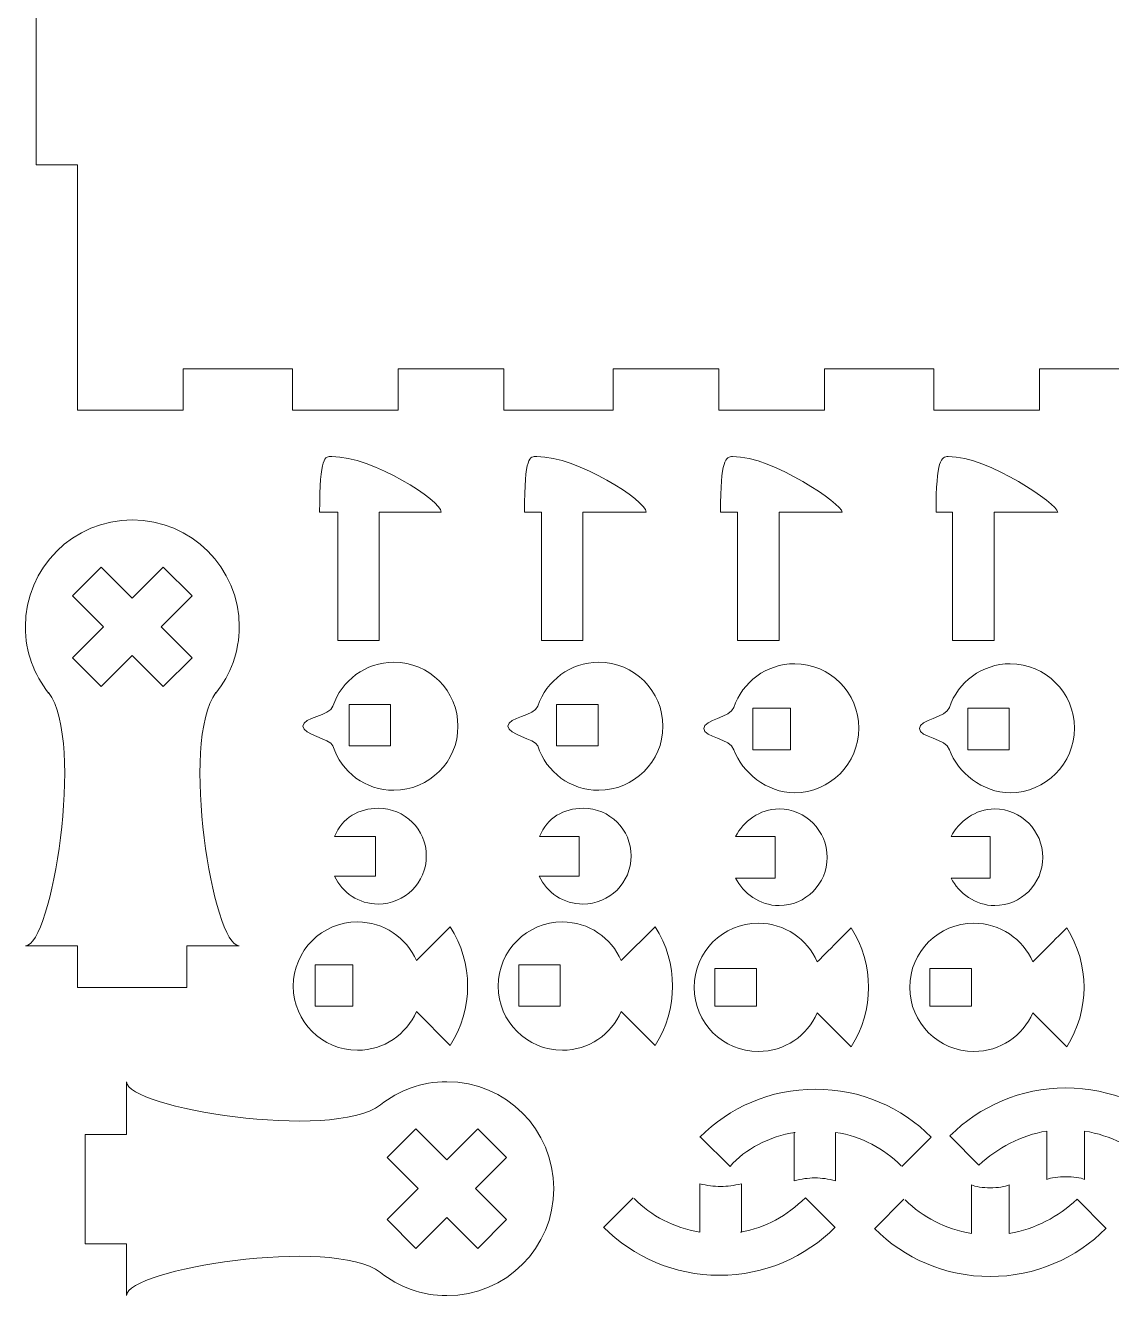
# Model space of a CAD drawing. Header units: millimetres. Extents: x -85 to 85, y -159 to 157.
# Drawn here: x -82.5 to 2.1, y -156.1 to -57.2 of the extents above; entities that cross this region are included whole.
import ezdxf

# ---------------------------------------------------------------- set-up
doc = ezdxf.new("R2010")
doc.units = ezdxf.units.MM
doc.header["$MEASUREMENT"] = 0
doc.layers.add('Layer 1', color=7, linetype='Continuous')

msp = doc.modelspace()

# ---------------------------------------------------------------- linework, layer by layer
at = {"layer": 'Layer 1', "color": 1, "lineweight": 9}
for points, knots in [([(81.753, -50.708), (81.753, -50.708), (81.753, -61.482), (81.753, -61.482), (81.753, -61.482), (81.753, -61.482), (81.86, -61.583), (81.86, -61.583), (81.86, -61.583), (81.86, -61.583), (73.522, -61.583), (73.522, -61.583), (73.522, -61.583), (73.522, -61.583), (73.522, -64.523), (73.522, -64.523), (73.522, -64.523), (73.522, -64.523), (81.753, -64.523), (81.753, -64.523), (81.753, -64.523), (81.753, -64.523), (81.753, -75.694), (81.753, -75.694), (81.753, -75.694), (81.753, -75.694), (39.777, -75.694), (39.777, -75.694), (39.777, -75.694), (39.777, -75.694), (36.482, -75.694), (36.482, -75.694), (36.482, -75.694), (36.482, -75.694), (36.482, -83.899), (36.482, -83.899), (36.482, -83.899), (36.482, -83.899), (36.482, -83.925), (36.482, -83.925), (36.482, -83.925), (36.482, -83.925), (29.72, -83.925), (29.72, -83.925), (29.72, -83.925), (29.72, -83.925), (29.72, -87.159), (29.72, -87.159), (29.72, -87.159), (29.72, -87.159), (21.489, -87.159), (21.489, -87.159), (21.489, -87.159), (21.489, -87.159), (21.489, -83.925), (21.489, -83.925), (21.489, -83.925), (21.489, -83.925), (13.258, -83.925), (13.258, -83.925), (13.258, -83.925), (13.258, -83.925), (13.258, -87.159), (13.258, -87.159), (13.258, -87.159), (13.258, -87.159), (4.862, -87.159), (4.862, -87.159), (4.862, -87.159), (4.862, -87.159), (4.733, -87.159), (4.733, -87.159), (4.733, -87.159), (4.733, -87.159), (4.733, -83.925), (4.733, -83.925), (4.733, -83.925), (4.733, -83.925), (-3.498, -83.925), (-3.498, -83.925), (-3.498, -83.925), (-3.498, -83.925), (-3.498, -87.159), (-3.498, -87.159), (-3.498, -87.159), (-3.498, -87.159), (-11.73, -87.159), (-11.73, -87.159), (-11.73, -87.159), (-11.73, -87.159), (-11.73, -83.925), (-11.73, -83.925), (-11.73, -83.925), (-11.73, -83.925), (-20.255, -83.925), (-20.255, -83.925), (-20.255, -83.925), (-20.255, -83.925), (-20.255, -87.159), (-20.255, -87.159), (-20.255, -87.159), (-20.255, -87.159), (-28.486, -87.159), (-28.486, -87.159), (-28.486, -87.159), (-28.486, -87.159), (-28.486, -83.925), (-28.486, -83.925), (-28.486, -83.925), (-28.486, -83.925), (-36.717, -83.925), (-36.717, -83.925), (-36.717, -83.925), (-36.717, -83.925), (-36.717, -87.159), (-36.717, -87.159), (-36.717, -87.159), (-36.717, -87.159), (-45.242, -87.159), (-45.242, -87.159), (-45.242, -87.159), (-45.242, -87.159), (-45.242, -83.925), (-45.242, -83.925), (-45.242, -83.925), (-45.242, -83.925), (-53.473, -83.925), (-53.473, -83.925), (-53.473, -83.925), (-53.473, -83.925), (-53.473, -87.159), (-53.473, -87.159), (-53.473, -87.159), (-53.473, -87.159), (-61.704, -87.159), (-61.704, -87.159), (-61.704, -87.159), (-61.704, -87.159), (-61.704, -87.159), (-61.704, -87.159), (-61.704, -87.159), (-61.704, -87.159), (-61.704, -83.925), (-61.704, -83.925), (-61.704, -83.925), (-61.704, -83.925), (-70.23, -83.925), (-70.23, -83.925), (-70.23, -83.925), (-70.23, -83.925), (-70.23, -87.159), (-70.23, -87.159), (-70.23, -87.159), (-70.23, -87.159), (-78.461, -87.159), (-78.461, -87.159), (-78.461, -87.159), (-78.461, -87.159), (-78.461, -87.061), (-78.461, -87.061), (-78.461, -87.061), (-78.461, -87.061), (-78.461, -87.076), (-78.461, -87.076), (-78.461, -87.076), (-78.461, -87.076), (-78.461, -68.051), (-78.461, -68.051), (-78.461, -68.051), (-78.461, -68.051), (-81.694, -68.051), (-81.694, -68.051), (-81.694, -68.051), (-81.694, -68.051), (-81.694, -51.294), (-81.694, -51.294), (-81.694, -51.294), (-81.694, -51.294), (-78.461, -51.294), (-78.461, -51.294), (-78.461, -51.294), (-78.461, -51.294), (-78.461, -51.37), (-78.461, -51.37), (-78.461, -51.37), (-78.461, -51.37), (-78.461, -34.832), (-78.461, -34.832), (-78.461, -34.832), (-78.461, -34.832), (-81.694, -34.832), (-81.694, -34.832), (-81.694, -34.832), (-81.694, -34.832), (-81.694, -18.076), (-81.694, -18.076), (-81.694, -18.076), (-81.694, -18.076), (-78.461, -18.076), (-78.461, -18.076), (-78.461, -18.076), (-78.461, -18.076), (-78.461, -18.061), (-78.461, -18.061), (-78.461, -18.061), (-78.461, -18.061), (-78.461, -1.319), (-78.461, -1.319), (-78.461, -1.319), (-78.461, -1.319), (-81.694, -1.319), (-81.694, -1.319), (-81.694, -1.319), (-81.694, -1.319), (-81.694, 15.143), (-81.694, 15.143), (-81.694, 15.143), (-81.694, 15.143), (-78.461, 15.143), (-78.461, 15.143), (-78.461, 15.143), (-78.461, 15.143), (-78.461, 31.311), (-78.461, 31.311), (-78.461, 31.311), (-78.461, 31.311), (-70.23, 31.311), (-70.23, 31.311), (-70.23, 31.311), (-70.23, 31.311), (-70.23, 34.251), (-70.23, 34.251), (-70.23, 34.251), (-70.23, 34.251), (-61.704, 34.251), (-61.704, 34.251), (-61.704, 34.251), (-61.704, 34.251), (-61.704, 31.311), (-61.704, 31.311), (-61.704, 31.311), (-61.704, 31.311), (-61.704, 31.311), (-61.704, 31.311), (-61.704, 31.311), (-61.704, 31.311), (-53.473, 31.311), (-53.473, 31.311), (-53.473, 31.311), (-53.473, 31.311), (-53.473, 34.251), (-53.473, 34.251), (-53.473, 34.251), (-53.473, 34.251), (-45.242, 34.251), (-45.242, 34.251), (-45.242, 34.251), (-45.242, 34.251), (-45.242, 31.311), (-45.242, 31.311), (-45.242, 31.311), (-45.242, 31.311), (-36.717, 31.311), (-36.717, 31.311), (-36.717, 31.311), (-36.717, 31.311), (-36.717, 34.251), (-36.717, 34.251), (-36.717, 34.251), (-36.717, 34.251), (-28.486, 34.251), (-28.486, 34.251), (-28.486, 34.251), (-28.486, 34.251), (-28.486, 31.311), (-28.486, 31.311), (-28.486, 31.311), (-28.486, 31.311), (-20.255, 31.311), (-20.255, 31.311), (-20.255, 31.311), (-20.255, 31.311), (-20.255, 34.251), (-20.255, 34.251), (-20.255, 34.251), (-20.255, 34.251), (-11.73, 34.251), (-11.73, 34.251), (-11.73, 34.251), (-11.73, 34.251), (-11.73, 31.311), (-11.73, 31.311), (-11.73, 31.311), (-11.73, 31.311), (-3.498, 31.311), (-3.498, 31.311), (-3.498, 31.311), (-3.498, 31.311), (-3.498, 34.251), (-3.498, 34.251), (-3.498, 34.251), (-3.498, 34.251), (4.733, 34.251), (4.733, 34.251), (4.733, 34.251), (4.733, 34.251), (4.733, 31.311), (4.733, 31.311), (4.733, 31.311), (4.733, 31.311), (4.862, 31.311), (4.862, 31.311), (4.862, 31.311), (4.862, 31.311), (13.258, 31.311), (13.258, 31.311), (13.258, 31.311), (13.258, 31.311), (13.258, 34.251), (13.258, 34.251), (13.258, 34.251), (13.258, 34.251), (21.489, 34.251), (21.489, 34.251), (21.489, 34.251), (21.489, 34.251), (21.489, 31.311), (21.489, 31.311), (21.489, 31.311), (21.489, 31.311), (29.72, 31.311), (29.72, 31.311), (29.72, 31.311), (29.72, 31.311), (29.72, 34.251), (29.72, 34.251), (29.72, 34.251), (29.72, 34.251), (39.715, 34.251), (39.715, 34.251), (39.715, 34.251), (39.715, 34.251), (39.715, 32.781), (39.715, 32.781), (39.715, 32.781), (39.715, 32.781), (81.753, 32.781), (81.753, 32.781), (81.753, 32.781), (81.753, 32.781), (81.753, 32.781), (81.753, 32.781), (81.753, 32.781), (81.753, 32.781), (81.753, 21.904), (81.753, 21.904), (81.753, 21.904), (81.753, 21.904), (81.753, 21.904), (81.753, 21.904), (81.753, 21.904), (81.753, 21.904), (73.522, 21.904), (73.522, 21.904), (73.522, 21.904), (73.522, 21.904), (73.522, 18.671), (73.522, 18.671), (73.522, 18.671), (73.522, 18.671), (81.753, 18.671), (81.753, 18.671), (81.753, 18.671), (81.753, 18.671), (81.753, 7.794), (81.753, 7.794), (81.753, 7.794), (81.753, 7.794), (81.753, 7.794), (81.753, 7.794), (81.753, 7.794), (81.753, 7.794), (39.777, 7.794), (39.777, 7.794), (39.777, 7.794), (39.777, 7.794), (36.482, 7.794), (36.482, 7.794), (36.482, 7.794), (36.482, 7.794), (36.482, -0.437), (36.482, -0.437), (36.482, -0.437), (36.482, -0.437), (39.715, -0.437), (39.715, -0.437), (39.715, -0.437), (39.715, -0.437), (39.715, -8.963), (39.715, -8.963), (39.715, -8.963), (39.715, -8.963), (36.482, -8.963), (36.482, -8.963), (36.482, -8.963), (36.482, -8.963), (36.482, -17.194), (36.482, -17.194), (36.482, -17.194), (36.482, -17.194), (39.715, -17.194), (39.715, -17.194), (39.715, -17.194), (39.715, -17.194), (39.715, -25.425), (39.715, -25.425), (39.715, -25.425), (39.715, -25.425), (39.715, -25.425), (39.715, -25.425), (39.715, -25.425), (39.715, -25.425), (36.482, -25.425), (36.482, -25.425), (36.482, -25.425), (36.482, -25.425), (36.482, -33.95), (36.482, -33.95), (36.482, -33.95), (36.482, -33.95), (39.715, -33.95), (39.715, -33.95), (39.715, -33.95), (39.715, -33.95), (39.715, -42.181), (39.715, -42.181), (39.715, -42.181), (39.715, -42.181), (36.482, -42.181), (36.482, -42.181), (36.482, -42.181), (36.482, -42.181), (36.482, -50.706), (36.482, -50.706), (36.482, -50.706), (36.482, -50.706), (39.777, -50.706), (39.777, -50.706), (39.777, -50.706), (39.777, -50.706), (81.753, -50.708), (81.753, -50.708)], [0, 0, 0, 0, 0.008772, 0.008772, 0.008772, 0.008772, 0.017544, 0.017544, 0.017544, 0.017544, 0.026316, 0.026316, 0.026316, 0.026316, 0.035088, 0.035088, 0.035088, 0.035088, 0.04386, 0.04386, 0.04386, 0.04386, 0.052632, 0.052632, 0.052632, 0.052632, 0.061404, 0.061404, 0.061404, 0.061404, 0.070175, 0.070175, 0.070175, 0.070175, 0.078947, 0.078947, 0.078947, 0.078947, 0.087719, 0.087719, 0.087719, 0.087719, 0.096491, 0.096491, 0.096491, 0.096491, 0.105263, 0.105263, 0.105263, 0.105263, 0.114035, 0.114035, 0.114035, 0.114035, 0.122807, 0.122807, 0.122807, 0.122807, 0.131579, 0.131579, 0.131579, 0.131579, 0.140351, 0.140351, 0.140351, 0.140351, 0.149123, 0.149123, 0.149123, 0.149123, 0.157895, 0.157895, 0.157895, 0.157895, 0.166667, 0.166667, 0.166667, 0.166667, 0.175439, 0.175439, 0.175439, 0.175439, 0.184211, 0.184211, 0.184211, 0.184211, 0.192982, 0.192982, 0.192982, 0.192982, 0.201754, 0.201754, 0.201754, 0.201754, 0.210526, 0.210526, 0.210526, 0.210526, 0.219298, 0.219298, 0.219298, 0.219298, 0.22807, 0.22807, 0.22807, 0.22807, 0.236842, 0.236842, 0.236842, 0.236842, 0.245614, 0.245614, 0.245614, 0.245614, 0.254386, 0.254386, 0.254386, 0.254386, 0.263158, 0.263158, 0.263158, 0.263158, 0.27193, 0.27193, 0.27193, 0.27193, 0.280702, 0.280702, 0.280702, 0.280702, 0.289474, 0.289474, 0.289474, 0.289474, 0.298246, 0.298246, 0.298246, 0.298246, 0.307018, 0.307018, 0.307018, 0.307018, 0.315789, 0.315789, 0.315789, 0.315789, 0.324561, 0.324561, 0.324561, 0.324561, 0.333333, 0.333333, 0.333333, 0.333333, 0.342105, 0.342105, 0.342105, 0.342105, 0.350877, 0.350877, 0.350877, 0.350877, 0.359649, 0.359649, 0.359649, 0.359649, 0.368421, 0.368421, 0.368421, 0.368421, 0.377193, 0.377193, 0.377193, 0.377193, 0.385965, 0.385965, 0.385965, 0.385965, 0.394737, 0.394737, 0.394737, 0.394737, 0.403509, 0.403509, 0.403509, 0.403509, 0.412281, 0.412281, 0.412281, 0.412281, 0.421053, 0.421053, 0.421053, 0.421053, 0.429825, 0.429825, 0.429825, 0.429825, 0.438596, 0.438596, 0.438596, 0.438597, 0.447368, 0.447368, 0.447368, 0.447368, 0.45614, 0.45614, 0.45614, 0.45614, 0.464912, 0.464912, 0.464912, 0.464912, 0.473684, 0.473684, 0.473684, 0.473684, 0.482456, 0.482456, 0.482456, 0.482456, 0.491228, 0.491228, 0.491228, 0.491228, 0.5, 0.5, 0.5, 0.5, 0.508772, 0.508772, 0.508772, 0.508772, 0.517544, 0.517544, 0.517544, 0.517544, 0.526316, 0.526316, 0.526316, 0.526316, 0.535088, 0.535088, 0.535088, 0.535088, 0.54386, 0.54386, 0.54386, 0.54386, 0.552632, 0.552632, 0.552632, 0.552632, 0.561404, 0.561404, 0.561404, 0.561404, 0.570175, 0.570175, 0.570175, 0.570175, 0.578947, 0.578947, 0.578947, 0.578947, 0.587719, 0.587719, 0.587719, 0.587719, 0.596491, 0.596491, 0.596491, 0.596491, 0.605263, 0.605263, 0.605263, 0.605263, 0.614035, 0.614035, 0.614035, 0.614035, 0.622807, 0.622807, 0.622807, 0.622807, 0.631579, 0.631579, 0.631579, 0.631579, 0.640351, 0.640351, 0.640351, 0.640351, 0.649123, 0.649123, 0.649123, 0.649123, 0.657895, 0.657895, 0.657895, 0.657895, 0.666667, 0.666667, 0.666667, 0.666667, 0.675439, 0.675439, 0.675439, 0.675439, 0.684211, 0.684211, 0.684211, 0.684211, 0.692982, 0.692982, 0.692982, 0.692982, 0.701754, 0.701754, 0.701754, 0.701754, 0.710526, 0.710526, 0.710526, 0.710526, 0.719298, 0.719298, 0.719298, 0.719298, 0.72807, 0.72807, 0.72807, 0.72807, 0.736842, 0.736842, 0.736842, 0.736842, 0.745614, 0.745614, 0.745614, 0.745614, 0.754386, 0.754386, 0.754386, 0.754386, 0.763158, 0.763158, 0.763158, 0.763158, 0.77193, 0.77193, 0.77193, 0.77193, 0.780702, 0.780702, 0.780702, 0.780702, 0.789474, 0.789474, 0.789474, 0.789474, 0.798246, 0.798246, 0.798246, 0.798246, 0.807018, 0.807018, 0.807018, 0.807018, 0.815789, 0.815789, 0.815789, 0.815789, 0.824561, 0.824561, 0.824561, 0.824561, 0.833333, 0.833333, 0.833333, 0.833333, 0.842105, 0.842105, 0.842105, 0.842105, 0.850877, 0.850877, 0.850877, 0.850877, 0.859649, 0.859649, 0.859649, 0.859649, 0.868421, 0.868421, 0.868421, 0.868421, 0.877193, 0.877193, 0.877193, 0.877193, 0.885965, 0.885965, 0.885965, 0.885965, 0.894737, 0.894737, 0.894737, 0.894737, 0.903509, 0.903509, 0.903509, 0.903509, 0.912281, 0.912281, 0.912281, 0.912281, 0.921053, 0.921053, 0.921053, 0.921053, 0.929825, 0.929825, 0.929825, 0.929825, 0.938596, 0.938596, 0.938596, 0.938597, 0.947368, 0.947368, 0.947368, 0.947368, 0.95614, 0.95614, 0.95614, 0.95614, 0.964912, 0.964912, 0.964912, 0.964912, 0.973684, 0.973684, 0.973684, 0.973684, 0.982456, 0.982456, 0.982456, 0.982456, 1, 1, 1, 1]), ([(-54.943, -95.096), (-54.943, -95.096), (-50.107, -95.096), (-50.107, -95.096), (-50.107, -95.096), (-50.107, -94.214), (-55.435, -90.766), (-58.644, -90.766), (-58.644, -90.766), (-59.168, -90.766), (-59.592, -90.686), (-59.592, -95.096), (-59.592, -95.096), (-59.592, -95.096), (-58.177, -95.096), (-58.177, -95.096), (-58.177, -95.096), (-58.177, -95.096), (-58.177, -105.091), (-58.177, -105.091), (-58.177, -105.091), (-58.177, -105.091), (-58.177, -105.091), (-58.177, -105.091), (-58.177, -105.091), (-58.177, -105.091), (-54.943, -105.091), (-54.943, -105.091), (-54.943, -105.091), (-54.943, -105.091), (-54.943, -105.091), (-54.943, -105.091), (-54.943, -105.091), (-54.943, -105.091), (-54.943, -95.096), (-54.943, -95.096)], [0, 0, 0, 0, 0.1, 0.1, 0.1, 0.1, 0.2, 0.2, 0.2, 0.2, 0.3, 0.3, 0.3, 0.3, 0.4, 0.4, 0.4, 0.4, 0.5, 0.5, 0.5, 0.5, 0.6, 0.6, 0.6, 0.6, 0.7, 0.7, 0.7, 0.7, 0.8, 0.8, 0.8, 0.8, 1, 1, 1, 1]), ([(-39.069, -95.096), (-39.069, -95.096), (-34.138, -95.096), (-34.138, -95.096), (-34.138, -95.096), (-34.138, -94.214), (-39.466, -90.766), (-42.675, -90.766), (-42.675, -90.766), (-43.199, -90.766), (-43.622, -90.686), (-43.622, -95.096), (-43.622, -95.096), (-43.622, -95.096), (-42.302, -95.096), (-42.302, -95.096), (-42.302, -95.096), (-42.302, -95.096), (-42.302, -105.091), (-42.302, -105.091), (-42.302, -105.091), (-42.302, -105.091), (-42.302, -105.091), (-42.302, -105.091), (-42.302, -105.091), (-42.302, -105.091), (-39.069, -105.091), (-39.069, -105.091), (-39.069, -105.091), (-39.069, -105.091), (-39.069, -105.091), (-39.069, -105.091), (-39.069, -105.091), (-39.069, -105.091), (-39.069, -95.096), (-39.069, -95.096)], [0, 0, 0, 0, 0.1, 0.1, 0.1, 0.1, 0.2, 0.2, 0.2, 0.2, 0.3, 0.3, 0.3, 0.3, 0.4, 0.4, 0.4, 0.4, 0.5, 0.5, 0.5, 0.5, 0.6, 0.6, 0.6, 0.6, 0.7, 0.7, 0.7, 0.7, 0.8, 0.8, 0.8, 0.8, 1, 1, 1, 1]), ([(-23.782, -95.096), (-23.782, -95.096), (-18.864, -95.096), (-18.864, -95.096), (-18.864, -95.096), (-18.864, -94.508), (-24.193, -90.766), (-27.402, -90.766), (-27.402, -90.766), (-27.925, -90.766), (-28.349, -90.98), (-28.349, -95.096), (-28.349, -95.096), (-28.349, -95.096), (-27.016, -95.096), (-27.016, -95.096), (-27.016, -95.096), (-27.016, -95.096), (-27.016, -105.091), (-27.016, -105.091), (-27.016, -105.091), (-27.016, -105.091), (-27.016, -105.091), (-27.016, -105.091), (-27.016, -105.091), (-27.016, -105.091), (-23.782, -105.091), (-23.782, -105.091), (-23.782, -105.091), (-23.782, -105.091), (-23.782, -105.091), (-23.782, -105.091), (-23.782, -105.091), (-23.782, -105.091), (-23.782, -95.096), (-23.782, -95.096)], [0, 0, 0, 0, 0.1, 0.1, 0.1, 0.1, 0.2, 0.2, 0.2, 0.2, 0.3, 0.3, 0.3, 0.3, 0.4, 0.4, 0.4, 0.4, 0.5, 0.5, 0.5, 0.5, 0.6, 0.6, 0.6, 0.6, 0.7, 0.7, 0.7, 0.7, 0.8, 0.8, 0.8, 0.8, 1, 1, 1, 1]), ([(-7.026, -95.096), (-7.026, -95.096), (-2.062, -95.096), (-2.062, -95.096), (-2.062, -95.096), (-2.062, -94.508), (-7.39, -90.766), (-10.599, -90.766), (-10.599, -90.766), (-11.123, -90.766), (-11.546, -90.98), (-11.546, -95.096), (-11.546, -95.096), (-11.546, -95.096), (-10.26, -95.096), (-10.26, -95.096), (-10.26, -95.096), (-10.26, -95.096), (-10.26, -105.091), (-10.26, -105.091), (-10.26, -105.091), (-10.26, -105.091), (-10.26, -105.091), (-10.26, -105.091), (-10.26, -105.091), (-10.26, -105.091), (-7.026, -105.091), (-7.026, -105.091), (-7.026, -105.091), (-7.026, -105.091), (-7.026, -105.091), (-7.026, -105.091), (-7.026, -105.091), (-7.026, -105.091), (-7.026, -95.096), (-7.026, -95.096)], [0, 0, 0, 0, 0.1, 0.1, 0.1, 0.1, 0.2, 0.2, 0.2, 0.2, 0.3, 0.3, 0.3, 0.3, 0.4, 0.4, 0.4, 0.4, 0.5, 0.5, 0.5, 0.5, 0.6, 0.6, 0.6, 0.6, 0.7, 0.7, 0.7, 0.7, 0.8, 0.8, 0.8, 0.8, 1, 1, 1, 1]), ([(-80.711, -109.161), (-77.86, -113.005), (-80.494, -128.902), (-82.523, -128.902), (-82.523, -128.902), (-82.523, -128.902), (-78.461, -128.902), (-78.461, -128.902), (-78.461, -128.902), (-78.461, -128.902), (-78.461, -132.136), (-78.461, -132.136), (-78.461, -132.136), (-78.461, -132.136), (-69.936, -132.136), (-69.936, -132.136), (-69.936, -132.136), (-69.936, -132.136), (-69.936, -128.902), (-69.936, -128.902), (-69.936, -128.902), (-69.936, -128.902), (-65.857, -128.902), (-65.857, -128.902), (-65.857, -128.902), (-67.886, -128.902), (-70.519, -113.005), (-67.669, -109.161), (-67.669, -109.161), (-67.669, -109.161), (-67.668, -109.197), (-67.668, -109.197), (-67.668, -109.197), (-66.534, -107.774), (-65.857, -105.989), (-65.857, -104.028), (-65.857, -104.028), (-65.857, -99.426), (-69.588, -95.704), (-74.19, -95.704), (-74.19, -95.704), (-78.792, -95.704), (-82.523, -99.439), (-82.523, -104.041), (-82.523, -104.041), (-82.523, -106.003), (-81.845, -107.772), (-80.711, -109.195)], [0, 0, 0, 0, 0.076923, 0.076923, 0.076923, 0.076923, 0.153846, 0.153846, 0.153846, 0.153846, 0.230769, 0.230769, 0.230769, 0.230769, 0.307692, 0.307692, 0.307692, 0.307692, 0.384615, 0.384615, 0.384615, 0.384615, 0.461538, 0.461538, 0.461538, 0.461538, 0.538462, 0.538462, 0.538462, 0.538462, 0.615385, 0.615385, 0.615385, 0.615385, 0.692308, 0.692308, 0.692308, 0.692308, 0.769231, 0.769231, 0.769231, 0.769231, 0.846154, 0.846154, 0.846154, 0.846154, 1, 1, 1, 1]), ([(-74.19, -106.285), (-74.19, -106.285), (-76.606, -108.7), (-76.606, -108.7), (-76.606, -108.7), (-76.606, -108.7), (-78.845, -106.462), (-78.845, -106.462), (-78.845, -106.462), (-78.845, -106.462), (-76.429, -104.046), (-76.429, -104.046), (-76.429, -104.046), (-76.429, -104.046), (-78.845, -101.63), (-78.845, -101.63), (-78.845, -101.63), (-78.845, -101.63), (-76.606, -99.391), (-76.606, -99.391), (-76.606, -99.391), (-76.606, -99.391), (-74.19, -101.807), (-74.19, -101.807), (-74.19, -101.807), (-74.19, -101.807), (-71.774, -99.391), (-71.774, -99.391), (-71.774, -99.391), (-71.774, -99.391), (-69.535, -101.63), (-69.535, -101.63), (-69.535, -101.63), (-69.535, -101.63), (-71.951, -104.046), (-71.951, -104.046), (-71.951, -104.046), (-71.951, -104.046), (-69.535, -106.462), (-69.535, -106.462), (-69.535, -106.462), (-69.535, -106.462), (-71.774, -108.7), (-71.774, -108.7), (-71.774, -108.7), (-71.774, -108.7), (-74.19, -106.285), (-74.19, -106.285)], [0, 0, 0, 0, 0.076923, 0.076923, 0.076923, 0.076923, 0.153846, 0.153846, 0.153846, 0.153846, 0.230769, 0.230769, 0.230769, 0.230769, 0.307692, 0.307692, 0.307692, 0.307692, 0.384615, 0.384615, 0.384615, 0.384615, 0.461538, 0.461538, 0.461538, 0.461538, 0.538462, 0.538462, 0.538462, 0.538462, 0.615385, 0.615385, 0.615385, 0.615385, 0.692308, 0.692308, 0.692308, 0.692308, 0.769231, 0.769231, 0.769231, 0.769231, 0.846154, 0.846154, 0.846154, 0.846154, 1, 1, 1, 1]), ([(-58.55, -110.22), (-58.807, -111.011), (-60.891, -111.078), (-60.891, -111.77), (-60.891, -111.77), (-60.891, -112.463), (-58.807, -112.734), (-58.55, -113.322), (-58.55, -113.322), (-58.55, -113.322), (-58.551, -113.322), (-58.551, -113.322), (-58.551, -113.322), (-57.889, -115.38), (-56.015, -116.77), (-53.807, -116.77), (-53.807, -116.77), (-51.046, -116.77), (-48.807, -114.548), (-48.807, -111.787), (-48.807, -111.787), (-48.807, -109.026), (-51.046, -106.795), (-53.807, -106.795), (-53.807, -106.795), (-56.015, -106.795), (-57.889, -108.23), (-58.551, -110.215)], [0, 0, 0, 0, 0.125, 0.125, 0.125, 0.125, 0.25, 0.25, 0.25, 0.25, 0.375, 0.375, 0.375, 0.375, 0.5, 0.5, 0.5, 0.5, 0.625, 0.625, 0.625, 0.625, 0.75, 0.75, 0.75, 0.75, 1, 1, 1, 1]), ([(-42.581, -110.22), (-42.838, -111.011), (-44.922, -111.078), (-44.922, -111.77), (-44.922, -111.77), (-44.922, -112.463), (-42.838, -112.734), (-42.581, -113.322), (-42.581, -113.322), (-42.581, -113.322), (-42.582, -113.322), (-42.582, -113.322), (-42.582, -113.322), (-41.919, -115.38), (-40.046, -116.77), (-37.838, -116.77), (-37.838, -116.77), (-35.077, -116.77), (-32.838, -114.548), (-32.838, -111.787), (-32.838, -111.787), (-32.838, -109.026), (-35.077, -106.795), (-37.838, -106.795), (-37.838, -106.795), (-40.046, -106.795), (-41.919, -108.23), (-42.582, -110.215)], [0, 0, 0, 0, 0.125, 0.125, 0.125, 0.125, 0.25, 0.25, 0.25, 0.25, 0.375, 0.375, 0.375, 0.375, 0.5, 0.5, 0.5, 0.5, 0.625, 0.625, 0.625, 0.625, 0.75, 0.75, 0.75, 0.75, 1, 1, 1, 1]), ([(-27.307, -110.317), (-27.565, -111.108), (-29.648, -111.274), (-29.648, -111.966), (-29.648, -111.966), (-29.648, -112.659), (-27.565, -112.734), (-27.307, -113.616), (-27.307, -113.616), (-27.307, -113.616), (-27.308, -113.616), (-27.308, -113.616), (-27.308, -113.616), (-26.646, -115.38), (-24.772, -116.966), (-22.565, -116.966), (-22.565, -116.966), (-19.803, -116.966), (-17.565, -114.694), (-17.565, -111.933), (-17.565, -111.933), (-17.565, -109.171), (-19.803, -106.917), (-22.565, -106.917), (-22.565, -106.917), (-24.772, -106.917), (-26.646, -108.339), (-27.308, -110.325)], [0, 0, 0, 0, 0.125, 0.125, 0.125, 0.125, 0.25, 0.25, 0.25, 0.25, 0.375, 0.375, 0.375, 0.375, 0.5, 0.5, 0.5, 0.5, 0.625, 0.625, 0.625, 0.625, 0.75, 0.75, 0.75, 0.75, 1, 1, 1, 1]), ([(-10.505, -110.317), (-10.762, -111.108), (-12.846, -111.274), (-12.846, -111.966), (-12.846, -111.966), (-12.846, -112.659), (-10.762, -112.734), (-10.505, -113.616), (-10.505, -113.616), (-10.505, -113.616), (-10.506, -113.616), (-10.506, -113.616), (-10.506, -113.616), (-9.843, -115.38), (-7.97, -116.966), (-5.762, -116.966), (-5.762, -116.966), (-3.001, -116.966), (-0.762, -114.694), (-0.762, -111.933), (-0.762, -111.933), (-0.762, -109.171), (-3.001, -106.917), (-5.762, -106.917), (-5.762, -106.917), (-7.97, -106.917), (-9.843, -108.339), (-10.506, -110.325)], [0, 0, 0, 0, 0.125, 0.125, 0.125, 0.125, 0.25, 0.25, 0.25, 0.25, 0.375, 0.375, 0.375, 0.375, 0.5, 0.5, 0.5, 0.5, 0.625, 0.625, 0.625, 0.625, 0.75, 0.75, 0.75, 0.75, 1, 1, 1, 1]), ([(-54.061, -113.322), (-54.061, -113.322), (-57.295, -113.322), (-57.295, -113.322), (-57.295, -113.322), (-57.295, -113.322), (-57.295, -113.322), (-57.295, -113.322), (-57.295, -113.322), (-57.295, -113.322), (-57.295, -110.088), (-57.295, -110.088), (-57.295, -110.088), (-57.295, -110.088), (-57.295, -110.088), (-57.295, -110.088), (-57.295, -110.088), (-57.295, -110.088), (-54.061, -110.088), (-54.061, -110.088), (-54.061, -110.088), (-54.061, -110.088), (-54.061, -110.088), (-54.061, -110.088), (-54.061, -110.088), (-54.061, -110.088), (-54.061, -113.322), (-54.061, -113.322)], [0, 0, 0, 0, 0.125, 0.125, 0.125, 0.125, 0.25, 0.25, 0.25, 0.25, 0.375, 0.375, 0.375, 0.375, 0.5, 0.5, 0.5, 0.5, 0.625, 0.625, 0.625, 0.625, 0.75, 0.75, 0.75, 0.75, 1, 1, 1, 1]), ([(-37.893, -113.322), (-37.893, -113.322), (-41.127, -113.322), (-41.127, -113.322), (-41.127, -113.322), (-41.127, -113.322), (-41.127, -113.322), (-41.127, -113.322), (-41.127, -113.322), (-41.127, -113.322), (-41.127, -110.088), (-41.127, -110.088), (-41.127, -110.088), (-41.127, -110.088), (-41.127, -110.088), (-41.127, -110.088), (-41.127, -110.088), (-41.127, -110.088), (-38.033, -110.088), (-38.033, -110.088), (-38.033, -110.088), (-38.033, -110.088), (-37.893, -110.088), (-37.893, -110.088), (-37.893, -110.088), (-37.893, -110.088), (-37.893, -113.322), (-37.893, -113.322)], [0, 0, 0, 0, 0.125, 0.125, 0.125, 0.125, 0.25, 0.25, 0.25, 0.25, 0.375, 0.375, 0.375, 0.375, 0.5, 0.5, 0.5, 0.5, 0.625, 0.625, 0.625, 0.625, 0.75, 0.75, 0.75, 0.75, 1, 1, 1, 1]), ([(-22.9, -113.616), (-22.9, -113.616), (-25.84, -113.616), (-25.84, -113.616), (-25.84, -113.616), (-25.84, -113.616), (-25.84, -113.616), (-25.84, -113.616), (-25.84, -113.616), (-25.84, -113.616), (-25.84, -110.382), (-25.84, -110.382), (-25.84, -110.382), (-25.84, -110.382), (-25.84, -110.382), (-25.84, -110.382), (-25.84, -110.382), (-25.84, -110.382), (-22.9, -110.382), (-22.9, -110.382), (-22.9, -110.382), (-22.9, -110.382), (-22.9, -110.382), (-22.9, -110.382), (-22.9, -110.382), (-22.9, -110.382), (-22.9, -113.616), (-22.9, -113.616)], [0, 0, 0, 0, 0.125, 0.125, 0.125, 0.125, 0.25, 0.25, 0.25, 0.25, 0.375, 0.375, 0.375, 0.375, 0.5, 0.5, 0.5, 0.5, 0.625, 0.625, 0.625, 0.625, 0.75, 0.75, 0.75, 0.75, 1, 1, 1, 1]), ([(-5.85, -113.616), (-5.85, -113.616), (-9.084, -113.616), (-9.084, -113.616), (-9.084, -113.616), (-9.084, -113.616), (-9.084, -113.616), (-9.084, -113.616), (-9.084, -113.616), (-9.084, -113.616), (-9.084, -110.382), (-9.084, -110.382), (-9.084, -110.382), (-9.084, -110.382), (-9.084, -110.382), (-9.084, -110.382), (-9.084, -110.382), (-9.084, -110.382), (-5.85, -110.382), (-5.85, -110.382), (-5.85, -110.382), (-5.85, -110.382), (-5.85, -110.382), (-5.85, -110.382), (-5.85, -110.382), (-5.85, -110.382), (-5.85, -113.616), (-5.85, -113.616)], [0, 0, 0, 0, 0.125, 0.125, 0.125, 0.125, 0.25, 0.25, 0.25, 0.25, 0.375, 0.375, 0.375, 0.375, 0.5, 0.5, 0.5, 0.5, 0.625, 0.625, 0.625, 0.625, 0.75, 0.75, 0.75, 0.75, 1, 1, 1, 1]), ([(-55.237, -123.474), (-55.237, -123.474), (-58.427, -123.475), (-58.427, -123.474), (-58.427, -123.474), (-57.83, -124.754), (-56.53, -125.643), (-55.025, -125.643), (-55.025, -125.643), (-52.954, -125.643), (-51.275, -123.965), (-51.275, -121.894), (-51.275, -121.894), (-51.275, -119.823), (-52.953, -118.177), (-55.024, -118.177), (-55.024, -118.177), (-56.529, -118.177), (-57.827, -118.907), (-58.424, -120.377), (-58.424, -120.377), (-58.424, -120.377), (-55.237, -120.377), (-55.237, -120.377), (-55.237, -120.377), (-55.237, -120.377), (-55.237, -120.377), (-55.237, -120.377), (-55.237, -120.377), (-55.237, -120.377), (-55.237, -123.474), (-55.237, -123.474)], [0, 0, 0, 0, 0.111111, 0.111111, 0.111111, 0.111111, 0.222222, 0.222222, 0.222222, 0.222222, 0.333333, 0.333333, 0.333333, 0.333333, 0.444444, 0.444444, 0.444444, 0.444444, 0.555556, 0.555556, 0.555556, 0.555556, 0.666667, 0.666667, 0.666667, 0.666667, 0.777778, 0.777778, 0.777778, 0.777778, 1, 1, 1, 1]), ([(-39.363, -123.471), (-39.363, -123.471), (-42.481, -123.475), (-42.481, -123.474), (-42.481, -123.474), (-41.884, -124.754), (-40.574, -125.643), (-39.068, -125.643), (-39.068, -125.643), (-36.997, -125.643), (-35.312, -123.965), (-35.312, -121.894), (-35.312, -121.894), (-35.312, -119.823), (-36.987, -118.177), (-39.058, -118.177), (-39.058, -118.177), (-40.563, -118.177), (-41.858, -118.907), (-42.455, -120.377), (-42.455, -120.377), (-42.455, -120.377), (-39.363, -120.377), (-39.363, -120.377), (-39.363, -120.377), (-39.363, -120.377), (-39.363, -120.377), (-39.363, -120.377), (-39.363, -120.377), (-39.363, -120.377), (-39.363, -123.471), (-39.363, -123.471)], [0, 0, 0, 0, 0.111111, 0.111111, 0.111111, 0.111111, 0.222222, 0.222222, 0.222222, 0.222222, 0.333333, 0.333333, 0.333333, 0.333333, 0.444444, 0.444444, 0.444444, 0.444444, 0.555556, 0.555556, 0.555556, 0.555556, 0.666667, 0.666667, 0.666667, 0.666667, 0.777778, 0.777778, 0.777778, 0.777778, 1, 1, 1, 1]), ([(-24.076, -123.611), (-24.076, -123.611), (-27.181, -123.611), (-27.181, -123.611), (-27.181, -123.611), (-26.585, -124.787), (-25.286, -125.759), (-23.781, -125.759), (-23.781, -125.759), (-21.71, -125.759), (-20.032, -124.071), (-20.032, -122), (-20.032, -122), (-20.032, -119.93), (-21.71, -118.231), (-23.781, -118.231), (-23.781, -118.231), (-25.286, -118.231), (-26.585, -119.201), (-27.181, -120.377), (-27.181, -120.377), (-27.181, -120.377), (-24.076, -120.377), (-24.076, -120.377), (-24.076, -120.377), (-24.076, -120.377), (-24.076, -120.377), (-24.076, -120.377), (-24.076, -120.377), (-24.076, -120.377), (-24.076, -123.611), (-24.076, -123.611)], [0, 0, 0, 0, 0.111111, 0.111111, 0.111111, 0.111111, 0.222222, 0.222222, 0.222222, 0.222222, 0.333333, 0.333333, 0.333333, 0.333333, 0.444444, 0.444444, 0.444444, 0.444444, 0.555556, 0.555556, 0.555556, 0.555556, 0.666667, 0.666667, 0.666667, 0.666667, 0.777778, 0.777778, 0.777778, 0.777778, 1, 1, 1, 1]), ([(-7.32, -123.611), (-7.32, -123.611), (-10.379, -123.611), (-10.379, -123.611), (-10.379, -123.611), (-9.782, -124.787), (-8.484, -125.759), (-6.979, -125.759), (-6.979, -125.759), (-4.908, -125.759), (-3.229, -124.071), (-3.229, -122), (-3.229, -122), (-3.229, -119.93), (-4.908, -118.231), (-6.979, -118.231), (-6.979, -118.231), (-8.484, -118.231), (-9.782, -119.201), (-10.379, -120.377), (-10.379, -120.377), (-10.379, -120.377), (-7.32, -120.377), (-7.32, -120.377), (-7.32, -120.377), (-7.32, -120.377), (-7.32, -120.377), (-7.32, -120.377), (-7.32, -120.377), (-7.32, -120.377), (-7.32, -123.611), (-7.32, -123.611)], [0, 0, 0, 0, 0.111111, 0.111111, 0.111111, 0.111111, 0.222222, 0.222222, 0.222222, 0.222222, 0.333333, 0.333333, 0.333333, 0.333333, 0.444444, 0.444444, 0.444444, 0.444444, 0.555556, 0.555556, 0.555556, 0.555556, 0.666667, 0.666667, 0.666667, 0.666667, 0.777778, 0.777778, 0.777778, 0.777778, 1, 1, 1, 1]), ([(-52.053, -134.021), (-52.053, -134.021), (-49.41, -136.664), (-49.41, -136.664), (-49.41, -136.664), (-47.605, -133.851), (-47.605, -130.216), (-49.411, -127.403), (-49.411, -127.403), (-49.411, -127.403), (-52.053, -130.046), (-52.053, -130.046), (-52.053, -130.046), (-52.821, -128.273), (-54.587, -127.034), (-56.642, -127.034), (-56.642, -127.034), (-59.403, -127.034), (-61.642, -129.272), (-61.642, -132.034), (-61.642, -132.034), (-61.642, -134.795), (-59.403, -137.034), (-56.642, -137.033), (-56.642, -137.033), (-54.587, -137.033), (-52.821, -135.793), (-52.053, -134.021)], [0, 0, 0, 0, 0.25, 0.25, 0.25, 0.25, 0.375, 0.375, 0.375, 0.375, 0.5, 0.5, 0.5, 0.5, 0.625, 0.625, 0.625, 0.625, 0.75, 0.75, 0.75, 0.75, 0.875, 0.875, 0.875, 0.875, 1, 1, 1, 1]), ([(-36.084, -134.021), (-36.084, -134.021), (-33.441, -136.664), (-33.441, -136.664), (-33.441, -136.664), (-31.636, -133.851), (-31.636, -130.216), (-33.441, -127.403), (-33.441, -127.403), (-33.441, -127.403), (-36.084, -130.046), (-36.084, -130.046), (-36.084, -130.046), (-36.852, -128.273), (-38.618, -127.034), (-40.673, -127.034), (-40.673, -127.034), (-43.434, -127.034), (-45.673, -129.272), (-45.673, -132.034), (-45.673, -132.034), (-45.673, -134.795), (-43.434, -137.034), (-40.673, -137.033), (-40.673, -137.033), (-38.618, -137.033), (-36.852, -135.793), (-36.084, -134.021)], [0, 0, 0, 0, 0.25, 0.25, 0.25, 0.25, 0.375, 0.375, 0.375, 0.375, 0.5, 0.5, 0.5, 0.5, 0.625, 0.625, 0.625, 0.625, 0.75, 0.75, 0.75, 0.75, 0.875, 0.875, 0.875, 0.875, 1, 1, 1, 1]), ([(-20.81, -134.118), (-20.81, -134.118), (-18.168, -136.761), (-18.168, -136.761), (-18.168, -136.761), (-16.363, -133.948), (-16.363, -130.313), (-18.168, -127.499), (-18.168, -127.499), (-18.168, -127.499), (-20.811, -130.143), (-20.81, -130.142), (-20.81, -130.142), (-21.579, -128.37), (-23.344, -127.131), (-25.399, -127.131), (-25.399, -127.131), (-28.161, -127.131), (-30.399, -129.369), (-30.399, -132.13), (-30.399, -132.13), (-30.399, -134.892), (-28.161, -137.13), (-25.399, -137.13), (-25.399, -137.13), (-23.344, -137.13), (-21.579, -135.89), (-20.81, -134.118)], [0, 0, 0, 0, 0.25, 0.25, 0.25, 0.25, 0.375, 0.375, 0.375, 0.375, 0.5, 0.5, 0.5, 0.5, 0.625, 0.625, 0.625, 0.625, 0.75, 0.75, 0.75, 0.75, 0.875, 0.875, 0.875, 0.875, 1, 1, 1, 1]), ([(-4.008, -134.118), (-4.008, -134.118), (-1.365, -136.761), (-1.365, -136.761), (-1.365, -136.761), (0.44, -133.948), (0.44, -130.313), (-1.365, -127.499), (-1.365, -127.499), (-1.365, -127.499), (-4.008, -130.143), (-4.008, -130.142), (-4.008, -130.142), (-4.776, -128.37), (-6.542, -127.131), (-8.597, -127.131), (-8.597, -127.131), (-11.358, -127.131), (-13.597, -129.369), (-13.597, -132.13), (-13.597, -132.13), (-13.597, -134.892), (-11.358, -137.13), (-8.597, -137.13), (-8.597, -137.13), (-6.542, -137.13), (-4.776, -135.89), (-4.008, -134.118)], [0, 0, 0, 0, 0.25, 0.25, 0.25, 0.25, 0.375, 0.375, 0.375, 0.375, 0.5, 0.5, 0.5, 0.5, 0.625, 0.625, 0.625, 0.625, 0.75, 0.75, 0.75, 0.75, 0.875, 0.875, 0.875, 0.875, 1, 1, 1, 1]), ([(-57.001, -133.606), (-57.001, -133.606), (-59.941, -133.606), (-59.941, -133.606), (-59.941, -133.606), (-59.941, -133.606), (-59.941, -133.606), (-59.941, -133.606), (-59.941, -133.606), (-59.941, -133.606), (-59.941, -130.372), (-59.941, -130.372), (-59.941, -130.372), (-59.941, -130.372), (-59.941, -130.372), (-59.941, -130.372), (-59.941, -130.372), (-59.941, -130.372), (-57.001, -130.372), (-57.001, -130.372), (-57.001, -130.372), (-57.001, -130.372), (-57.001, -130.372), (-57.001, -130.372), (-57.001, -130.372), (-57.001, -130.372), (-57.001, -133.606), (-57.001, -133.606)], [0, 0, 0, 0, 0.125, 0.125, 0.125, 0.125, 0.25, 0.25, 0.25, 0.25, 0.375, 0.375, 0.375, 0.375, 0.5, 0.5, 0.5, 0.5, 0.625, 0.625, 0.625, 0.625, 0.75, 0.75, 0.75, 0.75, 1, 1, 1, 1]), ([(-40.833, -133.606), (-40.833, -133.606), (-44.066, -133.606), (-44.066, -133.606), (-44.066, -133.606), (-44.066, -133.606), (-44.066, -133.606), (-44.066, -133.606), (-44.066, -133.606), (-44.066, -133.606), (-44.066, -130.372), (-44.066, -130.372), (-44.066, -130.372), (-44.066, -130.372), (-44.066, -130.372), (-44.066, -130.372), (-44.066, -130.372), (-44.066, -130.372), (-40.833, -130.372), (-40.833, -130.372), (-40.833, -130.372), (-40.833, -130.372), (-40.833, -130.372), (-40.833, -130.372), (-40.833, -130.372), (-40.833, -130.372), (-40.833, -133.606), (-40.833, -133.606)], [0, 0, 0, 0, 0.125, 0.125, 0.125, 0.125, 0.25, 0.25, 0.25, 0.25, 0.375, 0.375, 0.375, 0.375, 0.5, 0.5, 0.5, 0.5, 0.625, 0.625, 0.625, 0.625, 0.75, 0.75, 0.75, 0.75, 1, 1, 1, 1]), ([(-25.546, -133.606), (-25.546, -133.606), (-28.78, -133.606), (-28.78, -133.606), (-28.78, -133.606), (-28.78, -133.606), (-28.78, -133.606), (-28.78, -133.606), (-28.78, -133.606), (-28.78, -133.606), (-28.78, -130.666), (-28.78, -130.666), (-28.78, -130.666), (-28.78, -130.666), (-28.78, -130.666), (-28.78, -130.666), (-28.78, -130.666), (-28.78, -130.666), (-25.546, -130.666), (-25.546, -130.666), (-25.546, -130.666), (-25.546, -130.666), (-25.546, -130.666), (-25.546, -130.666), (-25.546, -130.666), (-25.546, -130.666), (-25.546, -133.606), (-25.546, -133.606)], [0, 0, 0, 0, 0.125, 0.125, 0.125, 0.125, 0.25, 0.25, 0.25, 0.25, 0.375, 0.375, 0.375, 0.375, 0.5, 0.5, 0.5, 0.5, 0.625, 0.625, 0.625, 0.625, 0.75, 0.75, 0.75, 0.75, 1, 1, 1, 1]), ([(-8.79, -133.606), (-8.79, -133.606), (-12.024, -133.606), (-12.024, -133.606), (-12.024, -133.606), (-12.024, -133.606), (-12.024, -133.606), (-12.024, -133.606), (-12.024, -133.606), (-12.024, -133.606), (-12.024, -130.666), (-12.024, -130.666), (-12.024, -130.666), (-12.024, -130.666), (-12.024, -130.666), (-12.024, -130.666), (-12.024, -130.666), (-12.024, -130.666), (-8.79, -130.666), (-8.79, -130.666), (-8.79, -130.666), (-8.79, -130.666), (-8.79, -130.666), (-8.79, -130.666), (-8.79, -130.666), (-8.79, -130.666), (-8.79, -133.606), (-8.79, -133.606)], [0, 0, 0, 0, 0.125, 0.125, 0.125, 0.125, 0.25, 0.25, 0.25, 0.25, 0.375, 0.375, 0.375, 0.375, 0.5, 0.5, 0.5, 0.5, 0.625, 0.625, 0.625, 0.625, 0.75, 0.75, 0.75, 0.75, 1, 1, 1, 1]), ([(-54.844, -141.296), (-58.688, -144.146), (-74.639, -141.513), (-74.639, -139.484), (-74.639, -139.484), (-74.639, -139.484), (-74.639, -143.601), (-74.639, -143.601), (-74.639, -143.601), (-74.639, -143.601), (-77.873, -143.601), (-77.873, -143.601), (-77.873, -143.601), (-77.873, -143.601), (-77.873, -152.126), (-77.873, -152.126), (-77.873, -152.126), (-77.873, -152.126), (-74.639, -152.126), (-74.639, -152.126), (-74.639, -152.126), (-74.639, -152.126), (-74.639, -156.15), (-74.639, -156.15), (-74.639, -156.15), (-74.639, -154.121), (-58.688, -151.487), (-54.844, -154.338), (-54.844, -154.338), (-54.844, -154.338), (-54.853, -154.338), (-54.853, -154.338), (-54.853, -154.338), (-53.43, -155.472), (-51.632, -156.15), (-49.67, -156.15), (-49.67, -156.15), (-45.069, -156.15), (-41.34, -152.419), (-41.34, -147.817), (-41.34, -147.817), (-41.34, -143.215), (-45.072, -139.484), (-49.674, -139.484), (-49.674, -139.484), (-51.635, -139.484), (-53.43, -140.161), (-54.853, -141.295)], [0, 0, 0, 0, 0.076923, 0.076923, 0.076923, 0.076923, 0.153846, 0.153846, 0.153846, 0.153846, 0.230769, 0.230769, 0.230769, 0.230769, 0.307692, 0.307692, 0.307692, 0.307692, 0.384615, 0.384615, 0.384615, 0.384615, 0.461538, 0.461538, 0.461538, 0.461538, 0.538462, 0.538462, 0.538462, 0.538462, 0.615385, 0.615385, 0.615385, 0.615385, 0.692308, 0.692308, 0.692308, 0.692308, 0.769231, 0.769231, 0.769231, 0.769231, 0.846154, 0.846154, 0.846154, 0.846154, 1, 1, 1, 1]), ([(-14.206, -146.088), (-14.206, -146.088), (-11.934, -143.816), (-11.934, -143.816), (-11.934, -143.816), (-11.934, -143.816), (-11.919, -143.801), (-11.919, -143.801), (-11.919, -143.801), (-14.228, -141.492), (-17.418, -140.064), (-20.94, -140.064), (-20.94, -140.064), (-24.463, -140.064), (-27.653, -141.492), (-29.962, -143.801), (-29.962, -143.801), (-29.962, -143.801), (-29.911, -143.816), (-29.911, -143.816), (-29.911, -143.816), (-29.911, -143.816), (-27.604, -146.088), (-27.604, -146.088), (-27.604, -146.088), (-27.604, -146.088), (-27.604, -146.088), (-27.604, -146.088), (-27.604, -146.088), (-26.428, -144.716), (-24.525, -143.761), (-22.527, -143.428), (-22.527, -143.428), (-22.527, -143.428), (-22.606, -143.428), (-22.606, -143.428), (-22.606, -143.428), (-22.606, -143.428), (-22.606, -147.199), (-22.606, -147.199), (-22.606, -147.199), (-22.606, -147.199), (-22.606, -147.197), (-22.606, -147.197), (-22.606, -147.197), (-22.018, -147.057), (-21.536, -146.982), (-20.989, -146.982), (-20.989, -146.982), (-20.442, -146.982), (-19.961, -147.057), (-19.373, -147.197), (-19.373, -147.197), (-19.373, -147.197), (-19.373, -143.428), (-19.373, -143.428), (-19.373, -143.428), (-17.315, -143.756), (-15.627, -144.692), (-14.263, -146.035)], [0, 0, 0, 0, 0.0625, 0.0625, 0.0625, 0.0625, 0.125, 0.125, 0.125, 0.125, 0.1875, 0.1875, 0.1875, 0.1875, 0.25, 0.25, 0.25, 0.25, 0.3125, 0.3125, 0.3125, 0.3125, 0.375, 0.375, 0.375, 0.375, 0.4375, 0.4375, 0.4375, 0.4375, 0.5, 0.5, 0.5, 0.5, 0.5625, 0.5625, 0.5625, 0.5625, 0.625, 0.625, 0.625, 0.625, 0.6875, 0.6875, 0.6875, 0.6875, 0.75, 0.75, 0.75, 0.75, 0.8125, 0.8125, 0.8125, 0.8125, 0.875, 0.875, 0.875, 0.875, 1, 1, 1, 1]), ([(5.294, -145.992), (5.294, -145.992), (7.566, -143.72), (7.566, -143.72), (7.566, -143.72), (7.566, -143.72), (7.581, -143.704), (7.581, -143.704), (7.581, -143.704), (5.273, -141.395), (2.083, -139.968), (-1.44, -139.968), (-1.44, -139.968), (-4.963, -139.968), (-8.153, -141.396), (-10.462, -143.705), (-10.462, -143.705), (-10.462, -143.705), (-10.46, -143.72), (-10.46, -143.72), (-10.46, -143.72), (-10.46, -143.72), (-8.202, -145.992), (-8.202, -145.992), (-8.202, -145.992), (-8.202, -145.992), (-8.202, -145.991), (-8.202, -145.991), (-8.202, -145.991), (-6.732, -144.62), (-4.968, -143.664), (-2.91, -143.331), (-2.91, -143.331), (-2.91, -143.331), (-2.91, -143.332), (-2.91, -143.332), (-2.91, -143.332), (-2.91, -143.332), (-2.91, -147.102), (-2.91, -147.102), (-2.91, -147.102), (-2.91, -147.102), (-2.91, -147.1), (-2.91, -147.1), (-2.91, -147.1), (-2.616, -146.96), (-1.987, -146.885), (-1.44, -146.885), (-1.44, -146.885), (-0.893, -146.885), (-0.265, -146.96), (0.029, -147.1), (0.029, -147.1), (0.029, -147.1), (0.029, -143.331), (0.029, -143.331), (0.029, -143.331), (2.087, -143.66), (3.824, -144.595), (5.188, -145.939)], [0, 0, 0, 0, 0.0625, 0.0625, 0.0625, 0.0625, 0.125, 0.125, 0.125, 0.125, 0.1875, 0.1875, 0.1875, 0.1875, 0.25, 0.25, 0.25, 0.25, 0.3125, 0.3125, 0.3125, 0.3125, 0.375, 0.375, 0.375, 0.375, 0.4375, 0.4375, 0.4375, 0.4375, 0.5, 0.5, 0.5, 0.5, 0.5625, 0.5625, 0.5625, 0.5625, 0.625, 0.625, 0.625, 0.625, 0.6875, 0.6875, 0.6875, 0.6875, 0.75, 0.75, 0.75, 0.75, 0.8125, 0.8125, 0.8125, 0.8125, 0.875, 0.875, 0.875, 0.875, 1, 1, 1, 1]), ([(-51.914, -147.817), (-51.914, -147.817), (-54.33, -145.401), (-54.33, -145.401), (-54.33, -145.401), (-54.33, -145.401), (-52.091, -143.162), (-52.091, -143.162), (-52.091, -143.162), (-52.091, -143.162), (-49.675, -145.578), (-49.675, -145.578), (-49.675, -145.578), (-49.675, -145.578), (-47.26, -143.162), (-47.26, -143.162), (-47.26, -143.162), (-47.26, -143.162), (-45.021, -145.401), (-45.021, -145.401), (-45.021, -145.401), (-45.021, -145.401), (-47.436, -147.817), (-47.436, -147.817), (-47.436, -147.817), (-47.436, -147.817), (-45.021, -150.232), (-45.021, -150.232), (-45.021, -150.232), (-45.021, -150.232), (-47.26, -152.472), (-47.26, -152.472), (-47.26, -152.472), (-47.26, -152.472), (-49.675, -150.056), (-49.675, -150.056), (-49.675, -150.056), (-49.675, -150.056), (-52.091, -152.472), (-52.091, -152.472), (-52.091, -152.472), (-52.091, -152.472), (-54.33, -150.232), (-54.33, -150.232), (-54.33, -150.232), (-54.33, -150.232), (-51.914, -147.817), (-51.914, -147.817)], [0, 0, 0, 0, 0.076923, 0.076923, 0.076923, 0.076923, 0.153846, 0.153846, 0.153846, 0.153846, 0.230769, 0.230769, 0.230769, 0.230769, 0.307692, 0.307692, 0.307692, 0.307692, 0.384615, 0.384615, 0.384615, 0.384615, 0.461538, 0.461538, 0.461538, 0.461538, 0.538462, 0.538462, 0.538462, 0.538462, 0.615385, 0.615385, 0.615385, 0.615385, 0.692308, 0.692308, 0.692308, 0.692308, 0.769231, 0.769231, 0.769231, 0.769231, 0.846154, 0.846154, 0.846154, 0.846154, 1, 1, 1, 1]), ([(-35.167, -148.543), (-35.167, -148.543), (-37.439, -150.815), (-37.439, -150.815), (-37.439, -150.815), (-37.439, -150.815), (-37.454, -150.83), (-37.454, -150.83), (-37.454, -150.83), (-35.145, -153.139), (-31.956, -154.567), (-28.433, -154.567), (-28.433, -154.567), (-24.91, -154.567), (-21.721, -153.139), (-19.412, -150.83), (-19.412, -150.83), (-19.412, -150.83), (-19.44, -150.815), (-19.44, -150.815), (-19.44, -150.815), (-19.44, -150.815), (-21.724, -148.543), (-21.724, -148.543), (-21.724, -148.543), (-21.724, -148.543), (-21.724, -148.543), (-21.724, -148.543), (-21.724, -148.543), (-23.194, -149.915), (-24.804, -150.87), (-26.802, -151.203), (-26.802, -151.203), (-26.802, -151.203), (-26.722, -151.203), (-26.722, -151.203), (-26.722, -151.203), (-26.722, -151.203), (-26.722, -147.433), (-26.722, -147.433), (-26.722, -147.433), (-26.722, -147.433), (-26.722, -147.434), (-26.722, -147.434), (-26.722, -147.434), (-27.31, -147.575), (-27.793, -147.649), (-28.339, -147.649), (-28.339, -147.649), (-28.886, -147.649), (-29.368, -147.575), (-29.955, -147.434), (-29.955, -147.434), (-29.955, -147.434), (-29.955, -151.203), (-29.955, -151.203), (-29.955, -151.203), (-32.013, -150.875), (-33.724, -149.939), (-35.088, -148.596)], [0, 0, 0, 0, 0.0625, 0.0625, 0.0625, 0.0625, 0.125, 0.125, 0.125, 0.125, 0.1875, 0.1875, 0.1875, 0.1875, 0.25, 0.25, 0.25, 0.25, 0.3125, 0.3125, 0.3125, 0.3125, 0.375, 0.375, 0.375, 0.375, 0.4375, 0.4375, 0.4375, 0.4375, 0.5, 0.5, 0.5, 0.5, 0.5625, 0.5625, 0.5625, 0.5625, 0.625, 0.625, 0.625, 0.625, 0.6875, 0.6875, 0.6875, 0.6875, 0.75, 0.75, 0.75, 0.75, 0.8125, 0.8125, 0.8125, 0.8125, 0.875, 0.875, 0.875, 0.875, 1, 1, 1, 1]), ([(-14.06, -148.64), (-14.06, -148.64), (-16.332, -150.912), (-16.332, -150.912), (-16.332, -150.912), (-16.332, -150.912), (-16.347, -150.927), (-16.347, -150.927), (-16.347, -150.927), (-14.038, -153.236), (-10.848, -154.664), (-7.326, -154.664), (-7.326, -154.664), (-3.803, -154.664), (-0.613, -153.235), (1.696, -150.927), (1.696, -150.927), (1.696, -150.927), (1.697, -150.912), (1.697, -150.912), (1.697, -150.912), (1.697, -150.912), (-0.559, -148.64), (-0.559, -148.64), (-0.559, -148.64), (-0.559, -148.64), (-0.559, -148.64), (-0.559, -148.64), (-0.559, -148.64), (-2.028, -150.011), (-3.792, -150.967), (-5.85, -151.3), (-5.85, -151.3), (-5.85, -151.3), (-5.85, -151.299), (-5.85, -151.299), (-5.85, -151.299), (-5.85, -151.299), (-5.85, -147.529), (-5.85, -147.529), (-5.85, -147.529), (-5.85, -147.529), (-5.85, -147.531), (-5.85, -147.531), (-5.85, -147.531), (-6.144, -147.671), (-6.774, -147.747), (-7.32, -147.747), (-7.32, -147.747), (-7.867, -147.747), (-8.496, -147.671), (-8.79, -147.531), (-8.79, -147.531), (-8.79, -147.531), (-8.79, -151.3), (-8.79, -151.3), (-8.79, -151.3), (-10.847, -150.972), (-12.587, -150.036), (-13.952, -148.693)], [0, 0, 0, 0, 0.0625, 0.0625, 0.0625, 0.0625, 0.125, 0.125, 0.125, 0.125, 0.1875, 0.1875, 0.1875, 0.1875, 0.25, 0.25, 0.25, 0.25, 0.3125, 0.3125, 0.3125, 0.3125, 0.375, 0.375, 0.375, 0.375, 0.4375, 0.4375, 0.4375, 0.4375, 0.5, 0.5, 0.5, 0.5, 0.5625, 0.5625, 0.5625, 0.5625, 0.625, 0.625, 0.625, 0.625, 0.6875, 0.6875, 0.6875, 0.6875, 0.75, 0.75, 0.75, 0.75, 0.8125, 0.8125, 0.8125, 0.8125, 0.875, 0.875, 0.875, 0.875, 1, 1, 1, 1])]:
    msp.add_open_spline(points, degree=3, knots=knots, dxfattribs=at)

doc.saveas('drawing.dxf')
